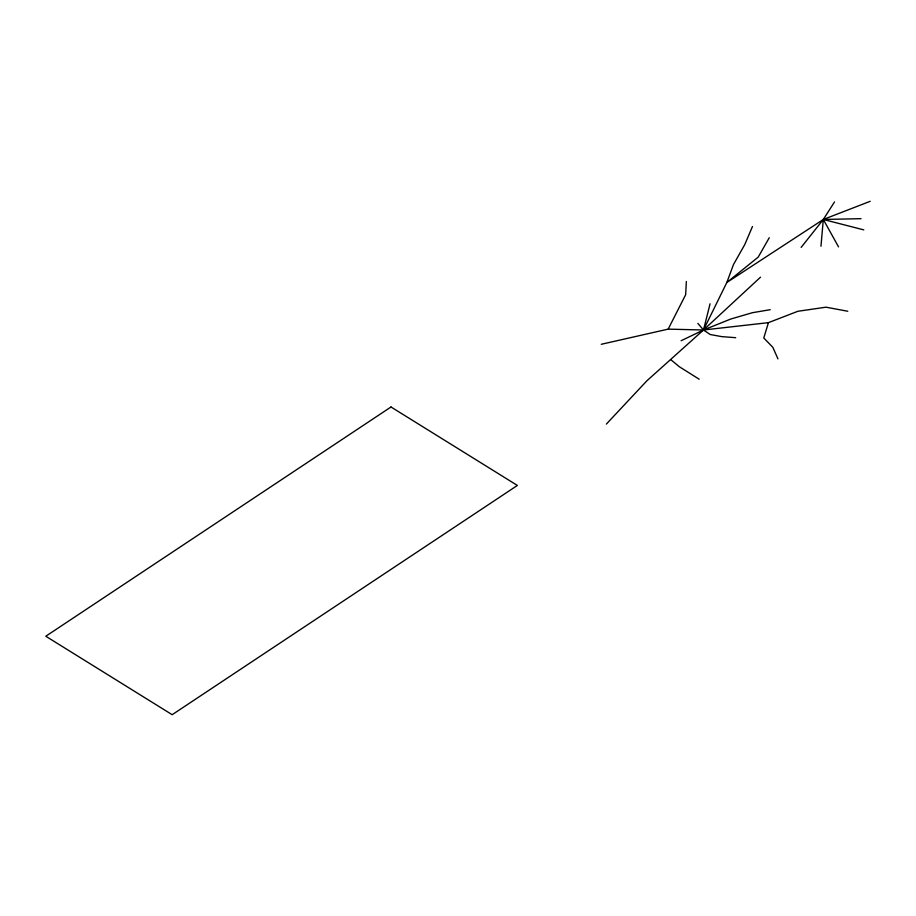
<?xml version="1.0" encoding="UTF-8"?>
<svg xmlns="http://www.w3.org/2000/svg" width="916" height="916" viewBox="0 0 916 916"><rect width="100%" height="100%" fill="white"/><g stroke="black" fill="none" stroke-linecap="round" stroke-linejoin="round"><path stroke-width="1.37" d="M686.359 281.475L685.672 294.7L668.176 329.13L601.274 344.29M820.965 246.255L823.312 219.474L834.499 201.955M710.072 303.78L703.488 330L646.868 380.827L606.369 424.074M847.781 311.257L825.992 307.181L797.87 311.28L768.444 322.65L763.772 337.981L772.806 347.279L777.97 358.889M752.471 226.515L744.765 244.583L733.464 264.587L726.835 282.494L703.488 330L681.138 340.718M769.268 237.725L758.23 257.087L726.835 282.494L823.312 219.474L870.2 201.302M801.145 247.389L823.312 219.474L861.017 218.672M760.509 277.182L703.488 330L668.176 329.13M770.219 309.688L752.368 312.711L730.739 319.043L703.488 330L697.866 323.405M768.444 322.65L703.488 330L710.209 334.523L721.774 336.63L735.708 337.695M863.799 229.87L823.312 219.474L838.541 246.873M699.217 379.224L679.271 366.698L670.821 359.679M390.995 406.99L45.8 636.242L172.174 714.698L517.368 485.446L390.995 406.99"/></g></svg>
